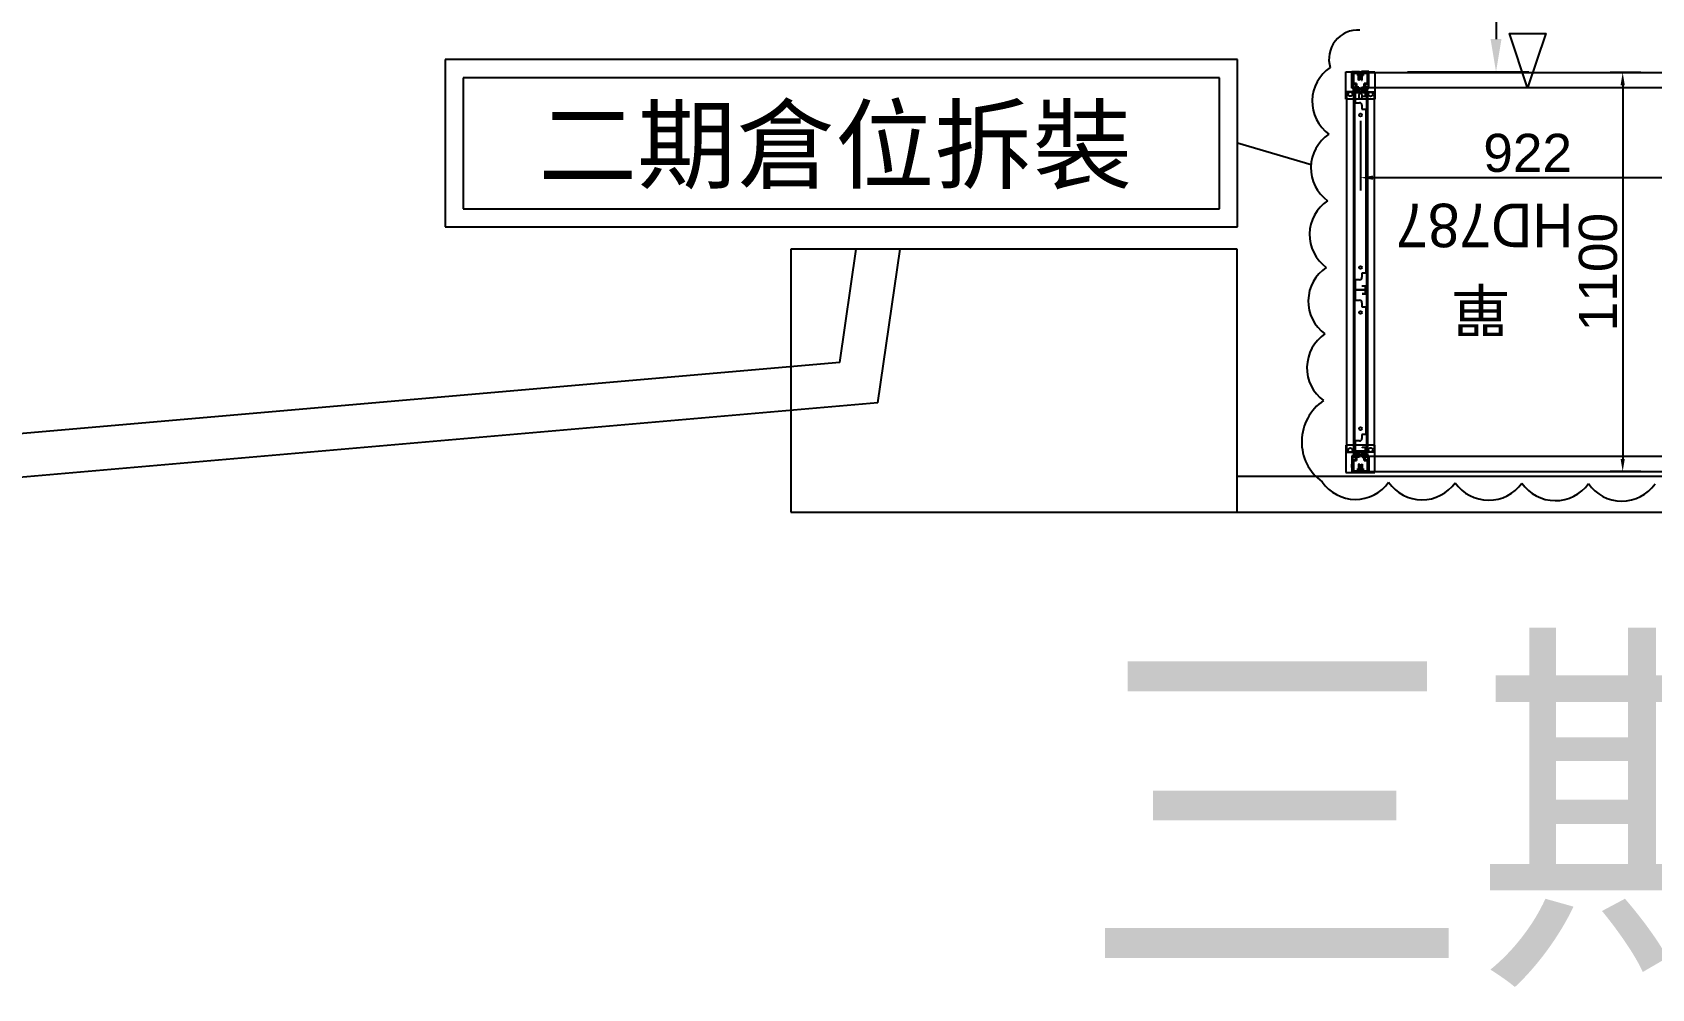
# Model space of a CAD drawing. Header units: millimetres. Extents: x 15382 to 37298, y 7351 to 31127.
# Drawn here: x 20565 to 25029, y 7463 to 10099 of the extents above; entities that cross this region are included whole.
import ezdxf

# ---------------------------------------------------------------- set-up
doc = ezdxf.new("R2010")
doc.units = ezdxf.units.MM
for name, color, linetype in [('111', 7, 'Continuous'), ('112', 1, 'Continuous'), ('113', 3, 'Continuous'), ('114', 6, 'Continuous'), ('115', 30, 'Continuous'), ('116', 12, 'Continuous'), ('444-2', 5, 'Continuous'), ('544-2', 150, 'Continuous'), ('M40', 3, 'Continuous'), ('M6', 7, 'Continuous'), ('動線', 6, 'Continuous'), ('文字', 7, 'Continuous'), ('标注', 7, 'Continuous'), ('標的物', 1, 'Continuous'), ('標註', 252, 'Continuous'), ('輕隔間', 30, 'Continuous')]:
    doc.layers.add(name, color=color, linetype=linetype)
doc.styles.get("Standard").update_dxf_attribs({"font": 'arial.ttf'})
doc.styles.add('新細明體', font='')
doc.styles.get('新細明體').set_extended_font_data('PMingLiU')
doc.dimstyles.new('ISO-25', dxfattribs={"dimtxt": 2.5, "dimasz": 2.5, "dimexe": 1.25, "dimexo": 0.625, "dimtad": 1, "dimtxsty": 'Standard', "dimcen": 2.5, "dimadec": 0, "dimazin": 0, "dimtfac": 1, "dimtmove": 0, "dimatfit": 3, "dimfxl": 1, "dimarcsym": 0})

# ---------------------------------------------------------------- blocks, each defined once
blk = doc.blocks.new('*D1')
at = {"layer": 'Defpoints', "color": 0, "transparency": 16777216}
for p in [(25005.8, 9988.2), (24949, 8888.2), (25005.8, 8888.2)]:
    blk.add_point(p, dxfattribs=at)
at = {"layer": '標註', "color": 0, "lineweight": -2, "transparency": 16777216}
for p, q in [((24998.8, 9988.2), (24914, 9988.2)), ((24949, 9953.2), (24949, 8923.2)), ((24998.8, 8888.2), (24914, 8888.2))]:
    blk.add_line(p, q, dxfattribs=at)
at = {"layer": '標註', "color": 0, "transparency": 16777216}
for points in [[(24943.2, 9953.2), (24954.8, 9953.2), (24949, 9988.2)], [(24943.2, 8923.2), (24954.8, 8923.2), (24949, 8888.2)]]:
    blk.add_solid(points, dxfattribs=at)
at = {"layer": '標註', "color": 0, "transparency": 16777216, "insert": (24881.4, 9438.2), "char_height": 105, "attachment_point": 5, "rotation": 90}
blk.add_mtext('1100', dxfattribs=at)
blk = doc.blocks.new('*D2')
at = {"layer": 'Defpoints', "color": 0, "transparency": 16777216}
for p in [(24226, 9862), (25148, 9862), (25148, 9698.5)]:
    blk.add_point(p, dxfattribs=at)
at = {"layer": '標註', "color": 0, "lineweight": -2, "transparency": 16777216}
for p, q in [((24226, 9855), (24226, 9663.5)), ((25148, 9855), (25148, 9663.5)), ((24261, 9698.5), (25113, 9698.5))]:
    blk.add_line(p, q, dxfattribs=at)
at = {"layer": '標註', "color": 0, "transparency": 16777216}
for points in [[(24261, 9704.3), (24261, 9692.6), (24226, 9698.5)], [(25113, 9704.3), (25113, 9692.6), (25148, 9698.5)]]:
    blk.add_solid(points, dxfattribs=at)
at = {"layer": '標註', "color": 0, "transparency": 16777216, "insert": (24687, 9766.1), "char_height": 105, "attachment_point": 5}
blk.add_mtext('922', dxfattribs=at)

msp = doc.modelspace()

# ---------------------------------------------------------------- linework, layer by layer
at = {"layer": '111'}
for p, q in [((24243.586, 9935.698), (24208.386, 9935.698)), ((24208.386, 9935.698), (24208.386, 8941.698)), ((24221.486, 9926.198), (24221.486, 9920.198)), ((24225.986, 9930.698), (24225.986, 9930.698)), ((24225.986, 9915.698), (24225.986, 9915.698)), ((24230.486, 9920.198), (24230.486, 9926.198)), ((24243.586, 8941.698), (24243.586, 9935.698)), ((24208.386, 8941.698), (24243.586, 8941.698))]:
    msp.add_line(p, q, dxfattribs=at)
for centre, start, end in [((24225.986, 9926.198), 90, 180), ((24225.986, 9920.198), 180, 270), ((24225.986, 9926.198), 0, 90), ((24225.986, 9920.198), 270, 0)]:
    msp.add_arc(centre, 4.5, start, end, dxfattribs=at)
at = {"layer": '112'}
for p, q in [((23885.986, 9501.198), (22655.986, 9501.198)), ((22655.986, 9501.198), (22655.986, 8776.198)), ((23885.986, 8776.198), (23885.986, 9501.198)), ((22655.986, 8776.198), (23885.986, 8776.198))]:
    msp.add_line(p, q, dxfattribs=at)
at = {"layer": '113'}
for p, q in [((24185.986, 9915.198), (24185.986, 9990.198)), ((24185.986, 9990.198), (24265.986, 9990.198)), ((24265.986, 9990.198), (24265.986, 9915.198)), ((24265.986, 9915.198), (24185.986, 9915.198)), ((24265.986, 8961.198), (24185.986, 8961.198)), ((24185.986, 8961.198), (24185.986, 8886.198)), ((24265.986, 8886.198), (24265.986, 8961.198)), ((24185.986, 8886.198), (24265.986, 8886.198))]:
    msp.add_line(p, q, dxfattribs=at)
at = {"layer": '113', "lineweight": -3}
for centre in [(24197.986, 9928.698), (24253.986, 9928.198), (24197.986, 8947.698), (24253.986, 8948.198)]:
    msp.add_circle(centre, 6, dxfattribs=at)
at = {"layer": '114'}
for points in [[(25124.486, 9946.198), (24249.486, 9946.198), (24249.486, 9988.198), (25124.486, 9988.198)], [(25124.486, 8930.198), (24249.486, 8930.198), (24249.486, 8888.198), (25124.486, 8888.198)]]:
    msp.add_lwpolyline(points, close=True, dxfattribs=at)
at = {"layer": '115'}
for p, q in [((24212.786, 9934.698), (24187.986, 9934.698)), ((24187.986, 9934.698), (24187.986, 8941.698)), ((24212.786, 9934.698), (24206.786, 9934.698)), ((24206.786, 9934.698), (24206.786, 8941.698)), ((24207.986, 8942.898), (24207.986, 9933.498)), ((24207.986, 9933.498), (24213.986, 9933.498)), ((24207.986, 8942.898), (24207.986, 9933.498)), ((24207.986, 9933.498), (24213.986, 9933.498)), ((24213.986, 9953.198), (24212.786, 9953.198)), ((24212.786, 9953.198), (24212.786, 9934.698)), ((24213.986, 9953.198), (24212.786, 9953.198)), ((24212.786, 9953.198), (24212.786, 9934.698)), ((24213.986, 9933.498), (24213.986, 9953.198)), ((24213.986, 9933.498), (24213.986, 9953.198)), ((24237.986, 9933.498), (24237.986, 9953.198)), ((24237.986, 9953.198), (24239.186, 9953.198)), ((24237.986, 9933.498), (24237.986, 9953.198)), ((24237.986, 9953.198), (24239.186, 9953.198)), ((24243.986, 9933.498), (24237.986, 9933.498)), ((24243.986, 9933.498), (24237.986, 9933.498)), ((24239.186, 9953.198), (24239.186, 9934.698)), ((24239.186, 9953.198), (24239.186, 9934.698)), ((24239.186, 9934.698), (24245.186, 9934.698)), ((24239.186, 9934.698), (24263.986, 9934.698)), ((24243.986, 8942.898), (24243.986, 9933.498)), ((24243.986, 8942.898), (24243.986, 9933.498)), ((24245.186, 9934.698), (24245.186, 8941.698)), ((24263.986, 9934.698), (24263.986, 8941.698)), ((24187.986, 8941.698), (24212.786, 8941.698)), ((24206.786, 8941.698), (24212.786, 8941.698)), ((24213.986, 8942.898), (24207.986, 8942.898)), ((24213.986, 8942.898), (24207.986, 8942.898)), ((24212.786, 8941.698), (24212.786, 8923.198)), ((24212.786, 8941.698), (24212.786, 8923.198)), ((24213.986, 8923.198), (24213.986, 8942.898)), ((24213.986, 8923.198), (24213.986, 8942.898)), ((24237.986, 8923.198), (24237.986, 8942.898)), ((24237.986, 8942.898), (24243.986, 8942.898)), ((24237.986, 8923.198), (24237.986, 8942.898)), ((24237.986, 8942.898), (24243.986, 8942.898)), ((24239.186, 8941.698), (24239.186, 8923.198)), ((24245.186, 8941.698), (24239.186, 8941.698)), ((24239.186, 8941.698), (24239.186, 8923.198)), ((24263.986, 8941.698), (24239.186, 8941.698)), ((24212.786, 8923.198), (24213.986, 8923.198)), ((24212.786, 8923.198), (24213.986, 8923.198)), ((24239.186, 8923.198), (24237.986, 8923.198)), ((24239.186, 8923.198), (24237.986, 8923.198))]:
    msp.add_line(p, q, dxfattribs=at)
at = {"layer": '115', "lineweight": -3}
for p, q in [((24212.786, 9946.698), (24212.786, 9939.698)), ((24213.986, 9946.698), (24212.786, 9946.698)), ((24212.786, 9943.198), (24212.786, 9939.698)), ((24213.986, 9943.198), (24212.786, 9943.198)), ((24212.786, 9939.698), (24213.986, 9939.698)), ((24212.786, 9939.698), (24213.986, 9939.698)), ((24213.986, 9939.698), (24213.986, 9946.698)), ((24213.986, 9939.698), (24213.986, 9943.198)), ((24237.986, 9939.698), (24237.986, 9946.698)), ((24237.986, 9946.698), (24239.186, 9946.698)), ((24237.986, 9939.698), (24237.986, 9943.198)), ((24237.986, 9943.198), (24239.186, 9943.198)), ((24239.186, 9939.698), (24237.986, 9939.698)), ((24239.186, 9939.698), (24237.986, 9939.698)), ((24239.186, 9946.698), (24239.186, 9939.698)), ((24239.186, 9943.198), (24239.186, 9939.698)), ((24212.786, 8929.698), (24212.786, 8936.698)), ((24212.786, 8936.698), (24213.986, 8936.698)), ((24212.786, 8933.198), (24212.786, 8936.698)), ((24212.786, 8936.698), (24213.986, 8936.698)), ((24213.986, 8933.198), (24212.786, 8933.198)), ((24213.986, 8929.698), (24212.786, 8929.698)), ((24213.986, 8936.698), (24213.986, 8929.698)), ((24213.986, 8936.698), (24213.986, 8933.198)), ((24239.186, 8936.698), (24237.986, 8936.698)), ((24237.986, 8936.698), (24237.986, 8929.698)), ((24239.186, 8936.698), (24237.986, 8936.698)), ((24237.986, 8936.698), (24237.986, 8933.198)), ((24237.986, 8933.198), (24239.186, 8933.198)), ((24237.986, 8929.698), (24239.186, 8929.698)), ((24239.186, 8929.698), (24239.186, 8936.698)), ((24239.186, 8933.198), (24239.186, 8936.698))]:
    msp.add_line(p, q, dxfattribs=at)
at = {"layer": '116'}
for p, q in [((24202.486, 9944.698), (24202.486, 9990.698)), ((24202.486, 9990.698), (24221.986, 9990.698)), ((24204.986, 9977.176), (24202.486, 9977.176)), ((24204.986, 9972.198), (24202.486, 9972.198)), ((24204.986, 9967.22), (24202.486, 9967.22)), ((24220.986, 9988.198), (24204.986, 9988.198)), ((24204.986, 9988.198), (24204.986, 9944.698)), ((24220.986, 9990.698), (24223.486, 9990.698)), ((24220.986, 9967.198), (24220.986, 9988.198)), ((24223.486, 9967.198), (24220.986, 9967.198)), ((24223.486, 9990.698), (24223.486, 9967.198)), ((24230.986, 9990.698), (24228.486, 9990.698)), ((24228.486, 9990.698), (24228.486, 9967.198)), ((24228.486, 9967.198), (24230.986, 9967.198)), ((24249.486, 9990.698), (24229.986, 9990.698)), ((24230.986, 9967.198), (24230.986, 9988.198)), ((24230.986, 9988.198), (24246.986, 9988.198)), ((24246.986, 9988.198), (24246.986, 9944.698)), ((24246.986, 9977.176), (24249.486, 9977.176)), ((24246.986, 9972.198), (24249.486, 9972.198)), ((24246.986, 9967.22), (24249.486, 9967.22)), ((24249.486, 9944.698), (24249.486, 9990.698)), ((24204.986, 9944.698), (24202.486, 9944.698)), ((24246.986, 9944.698), (24249.486, 9944.698)), ((24204.986, 8931.698), (24202.486, 8931.698)), ((24202.486, 8931.698), (24202.486, 8885.698)), ((24204.986, 8888.198), (24204.986, 8931.698)), ((24246.986, 8888.198), (24246.986, 8931.698)), ((24246.986, 8931.698), (24249.486, 8931.698)), ((24249.486, 8931.698), (24249.486, 8885.698)), ((24204.986, 8909.176), (24202.486, 8909.176)), ((24204.986, 8904.198), (24202.486, 8904.198)), ((24204.986, 8899.22), (24202.486, 8899.22)), ((24202.486, 8885.698), (24221.986, 8885.698)), ((24220.986, 8888.198), (24204.986, 8888.198)), ((24223.486, 8909.198), (24220.986, 8909.198)), ((24220.986, 8909.198), (24220.986, 8888.198)), ((24220.986, 8885.698), (24223.486, 8885.698)), ((24223.486, 8885.698), (24223.486, 8909.198)), ((24228.486, 8885.698), (24228.486, 8909.198)), ((24228.486, 8909.198), (24230.986, 8909.198)), ((24230.986, 8885.698), (24228.486, 8885.698)), ((24249.486, 8885.698), (24229.986, 8885.698)), ((24230.986, 8909.198), (24230.986, 8888.198)), ((24230.986, 8888.198), (24246.986, 8888.198)), ((24246.986, 8909.176), (24249.486, 8909.176)), ((24246.986, 8904.198), (24249.486, 8904.198)), ((24246.986, 8899.22), (24249.486, 8899.22))]:
    msp.add_line(p, q, dxfattribs=at)
at = {"layer": '116', "lineweight": -3}
for p, q in [((24202.486, 9977.176), (24202.486, 9967.22)), ((24204.986, 9977.176), (24202.486, 9977.176)), ((24202.486, 9972.198), (24202.486, 9967.22)), ((24204.986, 9972.198), (24202.486, 9972.198)), ((24202.486, 9967.22), (24204.986, 9967.22)), ((24202.486, 9967.22), (24204.986, 9967.22)), ((24204.986, 9967.22), (24204.986, 9977.176)), ((24204.986, 9967.22), (24204.986, 9972.198)), ((24246.986, 9977.176), (24246.986, 9967.22)), ((24249.486, 9977.176), (24246.986, 9977.176)), ((24246.986, 9972.198), (24246.986, 9967.22)), ((24249.486, 9972.198), (24246.986, 9972.198)), ((24246.986, 9967.22), (24249.486, 9967.22)), ((24246.986, 9967.22), (24249.486, 9967.22)), ((24249.486, 9967.22), (24249.486, 9977.176)), ((24249.486, 9967.22), (24249.486, 9972.198)), ((24202.486, 8899.22), (24202.486, 8909.176)), ((24202.486, 8909.176), (24204.986, 8909.176)), ((24202.486, 8904.198), (24202.486, 8909.176)), ((24202.486, 8909.176), (24204.986, 8909.176)), ((24204.986, 8904.198), (24202.486, 8904.198)), ((24204.986, 8899.22), (24202.486, 8899.22)), ((24204.986, 8909.176), (24204.986, 8899.22)), ((24204.986, 8909.176), (24204.986, 8904.198)), ((24246.986, 8904.198), (24246.986, 8909.176)), ((24246.986, 8909.176), (24249.486, 8909.176)), ((24246.986, 8899.22), (24246.986, 8909.176)), ((24246.986, 8909.176), (24249.486, 8909.176)), ((24249.486, 8904.198), (24246.986, 8904.198)), ((24249.486, 8899.22), (24246.986, 8899.22)), ((24249.486, 8909.176), (24249.486, 8904.198)), ((24249.486, 8909.176), (24249.486, 8899.22))]:
    msp.add_line(p, q, dxfattribs=at)
at = {"layer": '444-2'}
for p, q in [((24210.986, 8944.898), (24210.986, 9388.898)), ((24210.986, 9388.898), (24240.986, 9388.898)), ((24240.186, 9388.098), (24211.786, 9388.098)), ((24211.786, 9388.098), (24211.786, 9360.898)), ((24230.986, 9377.898), (24230.986, 9378.698)), ((24230.986, 9378.698), (24240.186, 9378.698)), ((24240.986, 9377.898), (24230.986, 9377.898)), ((24240.186, 9378.698), (24240.186, 9388.098)), ((24240.986, 9388.898), (24240.986, 9377.898)), ((24211.786, 9360.898), (24222.986, 9360.898)), ((24229.986, 9353.898), (24229.986, 9342.898)), ((24229.986, 9342.898), (24240.986, 9342.898)), ((24240.986, 9342.898), (24240.986, 8990.898)), ((24222.986, 8972.898), (24211.786, 8972.898)), ((24211.786, 8972.898), (24211.786, 8945.698)), ((24240.986, 8990.898), (24229.986, 8990.898)), ((24229.986, 8990.898), (24229.986, 8979.898)), ((24210.986, 8944.898), (24210.986, 8945.698)), ((24211.786, 8944.898), (24210.986, 8944.898)), ((24240.986, 8944.898), (24210.986, 8944.898)), ((24211.786, 8945.698), (24240.186, 8945.698)), ((24230.986, 8955.098), (24230.986, 8955.898)), ((24230.986, 8955.898), (24240.986, 8955.898)), ((24240.186, 8955.098), (24230.986, 8955.098)), ((24240.186, 8945.698), (24240.186, 8955.098)), ((24240.986, 8955.898), (24240.986, 8944.898))]:
    msp.add_line(p, q, dxfattribs=at)
for centre in [(24225.986, 9326.898), (24225.986, 9006.898)]:
    msp.add_circle(centre, 4, dxfattribs=at)
for centre, start, end in [((24222.986, 9353.898), 0, 90), ((24222.986, 8979.898), 270, 0)]:
    msp.add_arc(centre, 7, start, end, dxfattribs=at)
at = {"layer": '544-2'}
for p, q in [((24210.986, 9388.898), (24210.986, 9932.898)), ((24210.986, 9932.898), (24240.986, 9932.898)), ((24240.186, 9932.098), (24211.786, 9932.098)), ((24211.786, 9932.098), (24211.786, 9904.898)), ((24230.986, 9921.898), (24230.986, 9922.698)), ((24230.986, 9922.698), (24240.186, 9922.698)), ((24240.986, 9921.898), (24230.986, 9921.898)), ((24240.186, 9922.698), (24240.186, 9932.098)), ((24240.986, 9932.898), (24240.986, 9921.898)), ((24211.786, 9904.898), (24222.986, 9904.898)), ((24229.986, 9897.898), (24229.986, 9886.898)), ((24229.986, 9886.898), (24240.986, 9886.898)), ((24240.986, 9886.898), (24240.986, 9434.898)), ((24240.986, 9434.898), (24229.986, 9434.898)), ((24229.986, 9434.898), (24229.986, 9423.898)), ((24210.986, 9388.898), (24210.986, 9389.698)), ((24211.786, 9388.898), (24210.986, 9388.898)), ((24240.986, 9388.898), (24210.986, 9388.898)), ((24222.986, 9416.898), (24211.786, 9416.898)), ((24211.786, 9416.898), (24211.786, 9389.698)), ((24211.786, 9389.698), (24240.186, 9389.698)), ((24230.986, 9399.098), (24230.986, 9399.898)), ((24230.986, 9399.898), (24240.986, 9399.898)), ((24240.186, 9399.098), (24230.986, 9399.098)), ((24240.186, 9389.698), (24240.186, 9399.098)), ((24240.986, 9399.898), (24240.986, 9388.898))]:
    msp.add_line(p, q, dxfattribs=at)
for centre in [(24225.986, 9870.898), (24225.986, 9450.898)]:
    msp.add_circle(centre, 4, dxfattribs=at)
for centre, start, end in [((24222.986, 9897.898), 0, 90), ((24222.986, 9423.898), 270, 0)]:
    msp.add_arc(centre, 7, start, end, dxfattribs=at)
at = {"layer": 'M40'}
for p, q in [((24204.986, 9956.198), (24204.986, 9988.198)), ((24204.986, 9988.198), (24220.486, 9988.198)), ((24220.486, 9988.198), (24204.986, 9988.198)), ((24204.986, 9988.198), (24204.986, 9956.198)), ((24206.586, 9975.448), (24204.986, 9975.448)), ((24206.586, 9972.198), (24204.986, 9972.198)), ((24206.586, 9968.948), (24204.986, 9968.948)), ((24213.986, 9956.198), (24204.986, 9956.198)), ((24204.986, 9956.198), (24213.986, 9956.198)), ((24218.886, 9986.598), (24206.586, 9986.598)), ((24206.586, 9986.598), (24206.586, 9957.798)), ((24206.586, 9957.798), (24206.586, 9986.598)), ((24206.586, 9986.598), (24218.886, 9986.598)), ((24206.586, 9957.798), (24215.586, 9957.798)), ((24215.586, 9957.798), (24206.586, 9957.798)), ((24213.986, 9957.798), (24215.586, 9957.798)), ((24213.986, 9935.198), (24213.986, 9956.198)), ((24213.986, 9956.198), (24213.986, 9935.198)), ((24215.586, 9957.798), (24215.586, 9935.198)), ((24215.586, 9957.798), (24215.586, 9956.198)), ((24215.586, 9935.198), (24215.586, 9957.798)), ((24218.886, 9979.598), (24218.886, 9986.598)), ((24218.886, 9986.598), (24218.886, 9979.598)), ((24233.086, 9979.598), (24218.886, 9979.598)), ((24218.886, 9979.598), (24233.086, 9979.598)), ((24220.486, 9988.198), (24220.486, 9981.198)), ((24220.486, 9981.198), (24220.486, 9988.198)), ((24220.486, 9981.198), (24231.486, 9981.198)), ((24231.486, 9981.198), (24220.486, 9981.198)), ((24231.486, 9981.198), (24231.486, 9988.198)), ((24231.486, 9988.198), (24246.986, 9988.198)), ((24246.986, 9988.198), (24231.486, 9988.198)), ((24231.486, 9988.198), (24231.486, 9981.198)), ((24231.486, 9981.198), (24231.486, 9979.598)), ((24245.386, 9986.598), (24233.086, 9986.598)), ((24233.086, 9986.598), (24233.086, 9979.598)), ((24233.086, 9979.598), (24233.086, 9986.598)), ((24233.086, 9986.598), (24245.386, 9986.598)), ((24236.386, 9935.198), (24236.386, 9957.798)), ((24236.386, 9957.798), (24245.386, 9957.798)), ((24237.986, 9957.798), (24236.386, 9957.798)), ((24236.386, 9957.798), (24236.386, 9935.198)), ((24245.386, 9957.798), (24236.386, 9957.798)), ((24236.386, 9957.798), (24236.386, 9956.198)), ((24246.986, 9956.198), (24237.986, 9956.198)), ((24237.986, 9956.198), (24237.986, 9935.198)), ((24237.986, 9935.198), (24237.986, 9956.198)), ((24237.986, 9956.198), (24246.986, 9956.198)), ((24245.386, 9957.798), (24245.386, 9986.598)), ((24245.386, 9986.598), (24245.386, 9957.798)), ((24246.986, 9988.198), (24246.986, 9956.198)), ((24246.986, 9956.198), (24246.986, 9988.198)), ((24213.986, 9946.698), (24215.586, 9946.698)), ((24213.986, 9943.198), (24215.586, 9943.198)), ((24213.986, 9939.698), (24215.586, 9939.698)), ((24215.586, 9935.198), (24213.986, 9935.198)), ((24213.986, 9935.198), (24215.586, 9935.198)), ((24236.386, 9946.698), (24237.986, 9946.698)), ((24236.386, 9943.198), (24237.986, 9943.198)), ((24236.386, 9939.698), (24237.986, 9939.698)), ((24237.986, 9935.198), (24236.386, 9935.198)), ((24236.386, 9935.198), (24237.986, 9935.198)), ((24215.586, 8941.198), (24213.986, 8941.198)), ((24213.986, 8941.198), (24213.986, 8920.198)), ((24213.986, 8920.198), (24213.986, 8941.198)), ((24213.986, 8941.198), (24215.586, 8941.198)), ((24213.986, 8936.698), (24215.586, 8936.698)), ((24213.986, 8933.198), (24215.586, 8933.198)), ((24213.986, 8929.698), (24215.586, 8929.698)), ((24215.586, 8918.598), (24215.586, 8941.198)), ((24215.586, 8941.198), (24215.586, 8918.598)), ((24237.986, 8941.198), (24236.386, 8941.198)), ((24236.386, 8941.198), (24236.386, 8918.598)), ((24236.386, 8918.598), (24236.386, 8941.198)), ((24236.386, 8941.198), (24237.986, 8941.198)), ((24236.386, 8936.698), (24237.986, 8936.698)), ((24236.386, 8933.198), (24237.986, 8933.198)), ((24236.386, 8929.698), (24237.986, 8929.698)), ((24237.986, 8920.198), (24237.986, 8941.198)), ((24237.986, 8941.198), (24237.986, 8920.198)), ((24213.986, 8920.198), (24204.986, 8920.198)), ((24204.986, 8920.198), (24204.986, 8888.198)), ((24204.986, 8888.198), (24204.986, 8920.198)), ((24204.986, 8920.198), (24213.986, 8920.198)), ((24206.586, 8907.448), (24204.986, 8907.448)), ((24206.586, 8904.198), (24204.986, 8904.198)), ((24206.586, 8900.948), (24204.986, 8900.948)), ((24204.986, 8888.198), (24220.486, 8888.198)), ((24220.486, 8888.198), (24204.986, 8888.198)), ((24206.586, 8889.798), (24206.586, 8918.598)), ((24206.586, 8918.598), (24215.586, 8918.598)), ((24215.586, 8918.598), (24206.586, 8918.598)), ((24206.586, 8918.598), (24206.586, 8889.798)), ((24218.886, 8889.798), (24206.586, 8889.798)), ((24206.586, 8889.798), (24218.886, 8889.798)), ((24213.986, 8918.598), (24215.586, 8918.598)), ((24215.586, 8918.598), (24215.586, 8920.198)), ((24233.086, 8896.798), (24218.886, 8896.798)), ((24218.886, 8896.798), (24218.886, 8889.798)), ((24218.886, 8889.798), (24218.886, 8896.798)), ((24218.886, 8896.798), (24233.086, 8896.798)), ((24220.486, 8888.198), (24220.486, 8895.198)), ((24220.486, 8895.198), (24231.486, 8895.198)), ((24231.486, 8895.198), (24220.486, 8895.198)), ((24220.486, 8895.198), (24220.486, 8888.198)), ((24231.486, 8895.198), (24231.486, 8896.798)), ((24231.486, 8895.198), (24231.486, 8888.198)), ((24231.486, 8888.198), (24231.486, 8895.198)), ((24231.486, 8888.198), (24246.986, 8888.198)), ((24246.986, 8888.198), (24231.486, 8888.198)), ((24233.086, 8889.798), (24233.086, 8896.798)), ((24233.086, 8896.798), (24233.086, 8889.798)), ((24245.386, 8889.798), (24233.086, 8889.798)), ((24233.086, 8889.798), (24245.386, 8889.798)), ((24236.386, 8918.598), (24236.386, 8920.198)), ((24236.386, 8918.598), (24245.386, 8918.598)), ((24237.986, 8918.598), (24236.386, 8918.598)), ((24245.386, 8918.598), (24236.386, 8918.598)), ((24246.986, 8920.198), (24237.986, 8920.198)), ((24237.986, 8920.198), (24246.986, 8920.198)), ((24245.386, 8918.598), (24245.386, 8889.798)), ((24245.386, 8889.798), (24245.386, 8918.598)), ((24246.986, 8888.198), (24246.986, 8920.198)), ((24246.986, 8920.198), (24246.986, 8888.198))]:
    msp.add_line(p, q, dxfattribs=at)
at = {"layer": 'M40', "lineweight": -3}
for p, q in [((24204.986, 9975.448), (24204.986, 9968.948)), ((24206.586, 9975.448), (24204.986, 9975.448)), ((24204.986, 9972.198), (24204.986, 9968.948)), ((24206.586, 9972.198), (24204.986, 9972.198)), ((24204.986, 9968.948), (24206.586, 9968.948)), ((24204.986, 9968.948), (24206.586, 9968.948)), ((24206.586, 9968.948), (24206.586, 9975.448)), ((24206.586, 9968.948), (24206.586, 9972.198)), ((24220.486, 9979.598), (24220.486, 9981.198)), ((24220.486, 9981.198), (24231.486, 9981.198)), ((24231.486, 9979.598), (24220.486, 9979.598)), ((24231.486, 9981.198), (24225.986, 9981.198)), ((24225.986, 9981.198), (24225.986, 9979.598)), ((24225.986, 9979.598), (24231.486, 9979.598)), ((24231.486, 9981.198), (24231.486, 9979.598)), ((24231.486, 9979.598), (24231.486, 9981.198)), ((24245.386, 9975.448), (24245.386, 9968.948)), ((24246.986, 9975.448), (24245.386, 9975.448)), ((24245.386, 9972.198), (24245.386, 9968.948)), ((24246.986, 9972.198), (24245.386, 9972.198)), ((24245.386, 9968.948), (24246.986, 9968.948)), ((24245.386, 9968.948), (24246.986, 9968.948)), ((24246.986, 9968.948), (24246.986, 9975.448)), ((24246.986, 9968.948), (24246.986, 9972.198)), ((24213.986, 9946.698), (24213.986, 9939.698)), ((24215.586, 9946.698), (24213.986, 9946.698)), ((24213.986, 9943.198), (24213.986, 9939.698)), ((24215.586, 9943.198), (24213.986, 9943.198)), ((24213.986, 9939.698), (24215.586, 9939.698)), ((24213.986, 9939.698), (24215.586, 9939.698)), ((24215.586, 9939.698), (24215.586, 9946.698)), ((24215.586, 9939.698), (24215.586, 9943.198)), ((24236.386, 9939.698), (24236.386, 9946.698)), ((24236.386, 9946.698), (24237.986, 9946.698)), ((24236.386, 9939.698), (24236.386, 9943.198)), ((24236.386, 9943.198), (24237.986, 9943.198)), ((24237.986, 9939.698), (24236.386, 9939.698)), ((24237.986, 9939.698), (24236.386, 9939.698)), ((24237.986, 9946.698), (24237.986, 9939.698)), ((24237.986, 9943.198), (24237.986, 9939.698)), ((24213.986, 8929.698), (24213.986, 8936.698)), ((24213.986, 8936.698), (24215.586, 8936.698)), ((24213.986, 8933.198), (24213.986, 8936.698)), ((24213.986, 8936.698), (24215.586, 8936.698)), ((24215.586, 8933.198), (24213.986, 8933.198)), ((24215.586, 8929.698), (24213.986, 8929.698)), ((24215.586, 8936.698), (24215.586, 8929.698)), ((24215.586, 8936.698), (24215.586, 8933.198)), ((24237.986, 8936.698), (24236.386, 8936.698)), ((24236.386, 8936.698), (24236.386, 8929.698)), ((24237.986, 8936.698), (24236.386, 8936.698)), ((24236.386, 8936.698), (24236.386, 8933.198)), ((24236.386, 8933.198), (24237.986, 8933.198)), ((24236.386, 8929.698), (24237.986, 8929.698)), ((24237.986, 8929.698), (24237.986, 8936.698)), ((24237.986, 8933.198), (24237.986, 8936.698)), ((24204.986, 8900.948), (24204.986, 8907.448)), ((24204.986, 8907.448), (24206.586, 8907.448)), ((24204.986, 8904.198), (24204.986, 8907.448)), ((24204.986, 8907.448), (24206.586, 8907.448)), ((24206.586, 8904.198), (24204.986, 8904.198)), ((24206.586, 8900.948), (24204.986, 8900.948)), ((24206.586, 8907.448), (24206.586, 8900.948)), ((24206.586, 8907.448), (24206.586, 8904.198)), ((24231.486, 8896.798), (24220.486, 8896.798)), ((24220.486, 8896.798), (24220.486, 8895.198)), ((24220.486, 8895.198), (24231.486, 8895.198)), ((24225.986, 8896.798), (24231.486, 8896.798)), ((24225.986, 8895.198), (24225.986, 8896.798)), ((24231.486, 8895.198), (24225.986, 8895.198)), ((24231.486, 8895.198), (24231.486, 8896.798)), ((24231.486, 8896.798), (24231.486, 8895.198)), ((24245.386, 8900.948), (24245.386, 8907.448)), ((24245.386, 8907.448), (24246.986, 8907.448)), ((24245.386, 8904.198), (24245.386, 8907.448)), ((24245.386, 8907.448), (24246.986, 8907.448)), ((24246.986, 8904.198), (24245.386, 8904.198)), ((24246.986, 8900.948), (24245.386, 8900.948)), ((24246.986, 8907.448), (24246.986, 8900.948)), ((24246.986, 8907.448), (24246.986, 8904.198))]:
    msp.add_line(p, q, dxfattribs=at)
at = {"layer": 'M6'}
for p, q in [((24206.786, 9938.198), (24206.786, 9948.198)), ((24206.786, 9948.198), (24211.086, 9948.198)), ((24206.786, 9938.198), (24206.786, 9948.198)), ((24206.786, 9948.198), (24211.086, 9948.198)), ((24206.786, 9945.698), (24211.086, 9945.698)), ((24206.786, 9940.698), (24211.086, 9940.698)), ((24211.086, 9938.198), (24206.786, 9938.198)), ((24211.086, 9938.198), (24206.786, 9938.198)), ((24211.086, 9948.198), (24212.586, 9950.198)), ((24211.086, 9948.198), (24211.086, 9938.198)), ((24212.586, 9936.198), (24211.086, 9938.198)), ((24212.586, 9950.198), (24212.786, 9950.198)), ((24212.786, 9936.198), (24212.586, 9936.198)), ((24212.786, 9950.198), (24212.786, 9946.198)), ((24212.786, 9946.198), (24224.786, 9946.198)), ((24224.786, 9940.198), (24212.786, 9940.198)), ((24212.786, 9940.198), (24212.786, 9936.198)), ((24215.786, 9949.198), (24215.586, 9949.198)), ((24215.586, 9949.198), (24215.586, 9937.198)), ((24215.586, 9937.198), (24215.786, 9937.198)), ((24217.286, 9948.198), (24215.786, 9949.198)), ((24215.786, 9937.198), (24217.286, 9938.198)), ((24221.586, 9948.198), (24217.286, 9948.198)), ((24217.286, 9948.198), (24217.286, 9938.198)), ((24221.586, 9948.198), (24217.286, 9948.198)), ((24221.586, 9948.198), (24217.286, 9948.198)), ((24217.286, 9948.198), (24217.286, 9940.698)), ((24217.286, 9938.198), (24217.286, 9945.698)), ((24217.286, 9945.698), (24221.586, 9945.698)), ((24217.286, 9940.698), (24221.586, 9940.698)), ((24217.286, 9938.198), (24221.586, 9938.198)), ((24217.286, 9938.198), (24221.586, 9938.198)), ((24221.586, 9938.198), (24217.286, 9938.198)), ((24221.586, 9938.198), (24221.586, 9948.198)), ((24221.586, 9938.198), (24221.586, 9948.198)), ((24221.586, 9940.698), (24221.586, 9948.198)), ((24221.586, 9945.698), (24221.586, 9938.198)), ((24224.786, 9946.198), (24224.786, 9940.198)), ((24239.186, 9946.198), (24227.186, 9946.198)), ((24227.186, 9946.198), (24227.186, 9940.198)), ((24227.186, 9940.198), (24239.186, 9940.198)), ((24230.386, 9938.198), (24230.386, 9948.198)), ((24230.386, 9948.198), (24234.686, 9948.198)), ((24230.386, 9938.198), (24230.386, 9948.198)), ((24230.386, 9948.198), (24234.686, 9948.198)), ((24230.386, 9948.198), (24234.686, 9948.198)), ((24230.386, 9940.698), (24230.386, 9948.198)), ((24234.686, 9945.698), (24230.386, 9945.698)), ((24230.386, 9945.698), (24230.386, 9938.198)), ((24234.686, 9940.698), (24230.386, 9940.698)), ((24234.686, 9938.198), (24230.386, 9938.198)), ((24234.686, 9938.198), (24230.386, 9938.198)), ((24230.386, 9938.198), (24234.686, 9938.198)), ((24234.686, 9948.198), (24236.186, 9949.198)), ((24234.686, 9948.198), (24234.686, 9938.198)), ((24234.686, 9948.198), (24234.686, 9940.698)), ((24234.686, 9938.198), (24234.686, 9945.698)), ((24236.186, 9937.198), (24234.686, 9938.198)), ((24236.186, 9949.198), (24236.386, 9949.198)), ((24236.386, 9937.198), (24236.186, 9937.198)), ((24236.386, 9949.198), (24236.386, 9937.198)), ((24239.386, 9950.198), (24239.186, 9950.198)), ((24239.186, 9950.198), (24239.186, 9946.198)), ((24239.186, 9940.198), (24239.186, 9936.198)), ((24239.186, 9936.198), (24239.386, 9936.198)), ((24240.886, 9948.198), (24239.386, 9950.198)), ((24239.386, 9936.198), (24240.886, 9938.198)), ((24245.186, 9948.198), (24240.886, 9948.198)), ((24240.886, 9948.198), (24240.886, 9938.198)), ((24245.186, 9948.198), (24240.886, 9948.198)), ((24245.186, 9945.698), (24240.886, 9945.698)), ((24245.186, 9940.698), (24240.886, 9940.698)), ((24240.886, 9938.198), (24245.186, 9938.198)), ((24240.886, 9938.198), (24245.186, 9938.198)), ((24245.186, 9938.198), (24245.186, 9948.198)), ((24245.186, 9938.198), (24245.186, 9948.198)), ((24211.086, 8938.198), (24206.786, 8938.198)), ((24206.786, 8938.198), (24206.786, 8928.198)), ((24211.086, 8938.198), (24206.786, 8938.198)), ((24206.786, 8938.198), (24206.786, 8928.198)), ((24206.786, 8935.698), (24211.086, 8935.698)), ((24206.786, 8930.698), (24211.086, 8930.698)), ((24206.786, 8928.198), (24211.086, 8928.198)), ((24206.786, 8928.198), (24211.086, 8928.198)), ((24212.586, 8940.198), (24211.086, 8938.198)), ((24211.086, 8928.198), (24211.086, 8938.198)), ((24211.086, 8928.198), (24212.586, 8926.198)), ((24212.786, 8940.198), (24212.586, 8940.198)), ((24212.786, 8936.198), (24212.786, 8940.198)), ((24224.786, 8936.198), (24212.786, 8936.198)), ((24212.786, 8930.198), (24224.786, 8930.198)), ((24212.786, 8926.198), (24212.786, 8930.198)), ((24215.586, 8927.198), (24215.586, 8939.198)), ((24215.586, 8939.198), (24215.786, 8939.198)), ((24215.786, 8939.198), (24217.286, 8938.198)), ((24217.286, 8928.198), (24215.786, 8927.198)), ((24217.286, 8938.198), (24221.586, 8938.198)), ((24217.286, 8928.198), (24217.286, 8938.198)), ((24217.286, 8938.198), (24221.586, 8938.198)), ((24221.586, 8938.198), (24217.286, 8938.198)), ((24217.286, 8938.198), (24217.286, 8930.698)), ((24217.286, 8928.198), (24217.286, 8935.698)), ((24217.286, 8935.698), (24221.586, 8935.698)), ((24217.286, 8930.698), (24221.586, 8930.698)), ((24221.586, 8928.198), (24217.286, 8928.198)), ((24221.586, 8928.198), (24217.286, 8928.198)), ((24221.586, 8928.198), (24217.286, 8928.198)), ((24221.586, 8938.198), (24221.586, 8928.198)), ((24221.586, 8938.198), (24221.586, 8928.198)), ((24221.586, 8930.698), (24221.586, 8938.198)), ((24221.586, 8935.698), (24221.586, 8928.198)), ((24224.786, 8930.198), (24224.786, 8936.198)), ((24227.186, 8930.198), (24227.186, 8936.198)), ((24227.186, 8936.198), (24239.186, 8936.198)), ((24239.186, 8930.198), (24227.186, 8930.198)), ((24234.686, 8938.198), (24230.386, 8938.198)), ((24230.386, 8938.198), (24230.386, 8928.198)), ((24234.686, 8938.198), (24230.386, 8938.198)), ((24230.386, 8938.198), (24230.386, 8928.198)), ((24230.386, 8938.198), (24234.686, 8938.198)), ((24230.386, 8930.698), (24230.386, 8938.198)), ((24234.686, 8935.698), (24230.386, 8935.698)), ((24230.386, 8935.698), (24230.386, 8928.198)), ((24234.686, 8930.698), (24230.386, 8930.698)), ((24230.386, 8928.198), (24234.686, 8928.198)), ((24230.386, 8928.198), (24234.686, 8928.198)), ((24230.386, 8928.198), (24234.686, 8928.198)), ((24236.186, 8939.198), (24234.686, 8938.198)), ((24234.686, 8928.198), (24234.686, 8938.198)), ((24234.686, 8938.198), (24234.686, 8930.698)), ((24234.686, 8928.198), (24234.686, 8935.698)), ((24234.686, 8928.198), (24236.186, 8927.198)), ((24236.386, 8939.198), (24236.186, 8939.198)), ((24236.386, 8927.198), (24236.386, 8939.198)), ((24239.186, 8936.198), (24239.186, 8940.198)), ((24239.186, 8940.198), (24239.386, 8940.198)), ((24239.186, 8926.198), (24239.186, 8930.198)), ((24239.386, 8940.198), (24240.886, 8938.198)), ((24240.886, 8928.198), (24239.386, 8926.198)), ((24240.886, 8938.198), (24245.186, 8938.198)), ((24240.886, 8928.198), (24240.886, 8938.198)), ((24240.886, 8938.198), (24245.186, 8938.198)), ((24245.186, 8935.698), (24240.886, 8935.698)), ((24245.186, 8930.698), (24240.886, 8930.698)), ((24245.186, 8928.198), (24240.886, 8928.198)), ((24245.186, 8928.198), (24240.886, 8928.198)), ((24245.186, 8938.198), (24245.186, 8928.198)), ((24245.186, 8938.198), (24245.186, 8928.198)), ((24212.586, 8926.198), (24212.786, 8926.198)), ((24215.786, 8927.198), (24215.586, 8927.198)), ((24236.186, 8927.198), (24236.386, 8927.198)), ((24239.386, 8926.198), (24239.186, 8926.198))]:
    msp.add_line(p, q, dxfattribs=at)
at = {"layer": '動線', "lineweight": -3}
msp.add_lwpolyline([(24686.986, 9946.198), (24636.986, 10096.198), (24736.986, 10096.198), (24686.986, 9946.198)], dxfattribs=at)
at = {"layer": '文字'}
for p, q in [((23887.037, 10024.035), (21702.428, 10024.035)), ((21702.428, 10024.035), (21702.428, 9562.789)), ((23887.037, 9562.789), (23887.037, 10024.035)), ((23837.037, 9974.035), (21752.428, 9974.035)), ((21752.428, 9974.035), (21752.428, 9612.789)), ((23837.037, 9612.789), (23837.037, 9974.035)), ((24090.145, 9734.147), (23887.037, 9793.412)), ((21752.428, 9612.789), (23837.037, 9612.789)), ((21702.428, 9562.789), (23887.037, 9562.789))]:
    msp.add_line(p, q, dxfattribs=at)
at = {"layer": '文字', "color": 3}
for centre, radius, start, end in [((24219.862, 10024.918), 80.647, 86.593866, 196.593866), ((24205.041, 9908.84), 112.07, 123.875971, 233.875971), ((24201.439, 9725.27), 112.07, 123.875971, 233.875971), ((24197.837, 9541.701), 112.07, 123.875971, 233.875971), ((24194.236, 9358.131), 112.07, 123.875971, 233.875971), ((24190.634, 9174.561), 112.07, 123.875971, 233.875971), ((24200.736, 8970.58), 136.655, 123.875971, 233.875971), ((24212.389, 8923.884), 112.07, 214.629341, 324.629341), ((24395.99, 8922.696), 112.07, 214.629341, 324.629341), ((24579.592, 8921.508), 112.07, 214.629341, 324.629341), ((24763.193, 8920.32), 112.07, 214.629341, 324.629341), ((24946.794, 8919.133), 112.07, 214.629341, 324.629341)]:
    msp.add_arc(centre, radius, start, end, dxfattribs=at)
at = {"layer": '标注'}
for p, q in [((24599.852, 11231.398), (24599.852, 10080.198)), ((24355.986, 9990.198), (24689.852, 9990.198))]:
    msp.add_line(p, q, dxfattribs=at)
msp.add_solid([(24584.852, 10080.198), (24614.852, 10080.198), (24599.852, 9990.198)], dxfattribs=at)
at = {"layer": '標的物'}
for p, q in [((22791.045, 9188.926), (22835.986, 9501.198)), ((22895.778, 9077.57), (22956.745, 9501.198)), ((22791.045, 9188.926), (15381.985, 8545.565)), ((22895.778, 9077.57), (15392.856, 8426.058))]:
    msp.add_line(p, q, dxfattribs=at)
at = {"layer": '輕隔間'}
for p, q in [((23885.986, 8876.198), (27703.049, 8876.198)), ((23885.986, 8776.198), (27803.049, 8776.198))]:
    msp.add_line(p, q, dxfattribs=at)

# ---------------------------------------------------------------- texts
at = {"layer": '文字', "color": 7, "style": '新細明體'}
for s, height, rotation, p in [('二期倉位拆裝', 200, 360, (21959.391, 9689.019)), ('HD787', 120, 180, (24813.232, 9626.787))]:
    msp.add_text(s, height=height, rotation=rotation, dxfattribs=at).set_placement(p)
at = {"layer": '文字', "color": 8, "style": '新細明體'}
msp.add_text('單', height=120, rotation=180, dxfattribs=at).set_placement((24639.6, 9393.617))
at = {"layer": '文字', "style": '新細明體'}
msp.add_text('三期工程', height=800, dxfattribs=at).set_placement((23450.49, 7555.097))

# ---------------------------------------------------------------- dimensions: what is measured, and where the dimension line sits
at = {"layer": '標註', "color": 8}
dim = msp.add_linear_dim(base=(24948.997, 8888.198), p1=(25005.823, 9988.198), p2=(25005.823, 8888.198), angle=270, dimstyle='ISO-25', override={"dimscale": 70, "dimtxt": 1.5, "dimasz": 0.5, "dimexe": 0.5, "dimexo": 0.1, "dimgap": 0.2}, dxfattribs=at)
dim.commit()
dim.dimension.update_dxf_attribs({"geometry": '*D1', "text_midpoint": (24881.387, 9438.198)})
dim = msp.add_linear_dim(base=(25147.986, 9698.474), p1=(24225.986, 9861.989), p2=(25147.986, 9861.989), dimstyle='ISO-25', override={"dimscale": 70, "dimtxt": 1.5, "dimasz": 0.5, "dimexe": 0.5, "dimexo": 0.1, "dimgap": 0.2}, dxfattribs=at)
dim.commit()
dim.dimension.update_dxf_attribs({"geometry": '*D2', "text_midpoint": (24686.986, 9766.084)})

doc.saveas('drawing.dxf')
